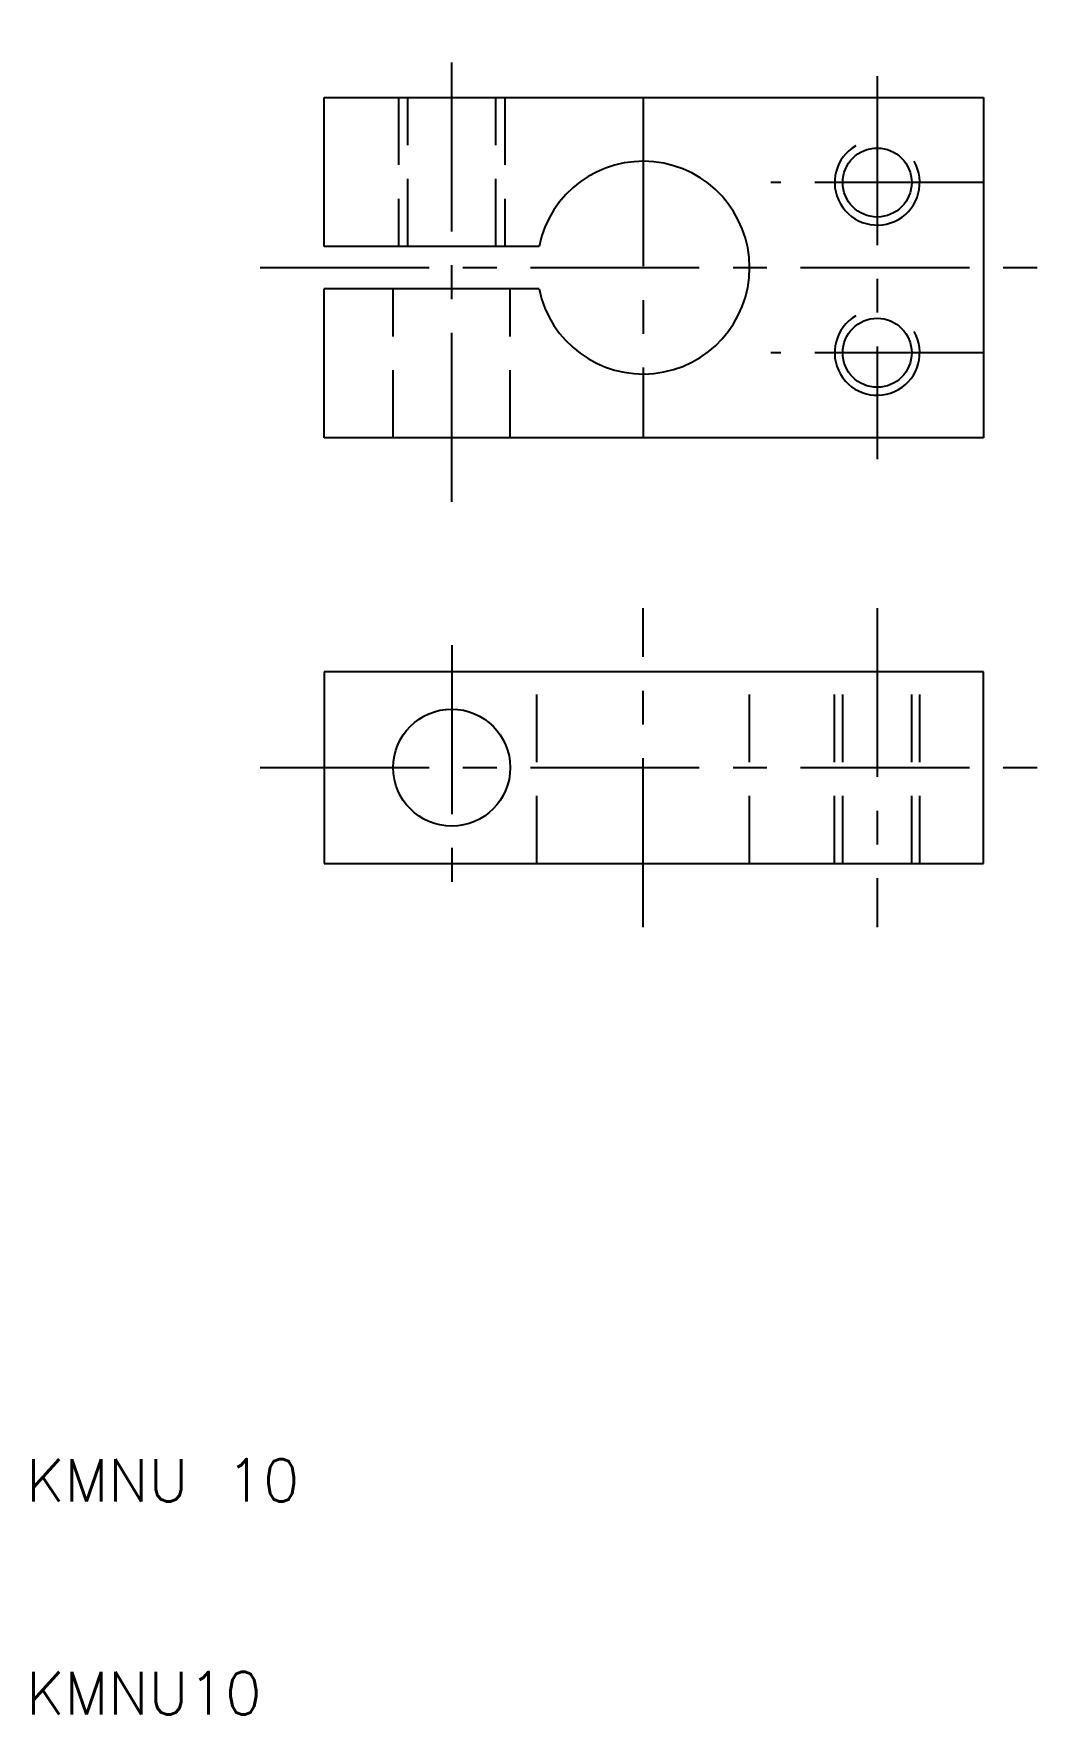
# Model space of a CAD drawing. Extents: x 10.3 to 58, y 10 to 89.
import ezdxf

# ---------------------------------------------------------------- set-up
doc = ezdxf.new("R2010")
doc.units = 0
doc.header["$LTSCALE"] = 0.25
doc.linetypes.add('CENTER', pattern=[50.8, 31.75, -6.35, 6.35, -6.35])
doc.linetypes.add('DASHED', pattern=[19.05, 12.7, -6.35])
doc.layers.get('0').update_dxf_attribs({"linetype": 'CONTINUOUS'})
doc.layers.add('CENTER', color=1, linetype='CENTER')
doc.styles.get("Standard").update_dxf_attribs({"font": 'txt.shx', "bigfont": 'extfont.shx'})

msp = doc.modelspace()

# ---------------------------------------------------------------- linework, layer by layer
for p, q in [((24, 86), (55, 86)), ((24, 79), (24, 86)), ((55, 86), (55, 70)), ((34.101, 79), (24, 79)), ((34.101, 77), (24, 77)), ((24, 70), (24, 77)), ((55, 70), (24, 70)), ((24, 59), (24, 50)), ((55, 59), (24, 59)), ((55, 50), (55, 59)), ((24, 50), (55, 50))]:
    msp.add_line(p, q)
at = {"color": 3, "linetype": 'DASHED'}
for p, q in [((27.5, 86), (27.5, 79)), ((27.933, 79), (27.933, 86)), ((32.067, 79), (32.067, 86)), ((32.5, 86), (32.5, 79)), ((27.25, 70), (27.25, 77)), ((32.75, 70), (32.75, 77)), ((34, 50), (34, 59)), ((44, 50), (44, 59)), ((48, 50), (48, 59)), ((48.379, 50), (48.379, 59)), ((51.621, 50), (51.621, 59)), ((52, 50), (52, 59))]:
    msp.add_line(p, q, dxfattribs=at)
for centre, radius in [((50, 82), 1.621), ((50, 74), 1.621), ((30, 54.5), 2.75)]:
    msp.add_circle(centre, radius)
msp.add_arc((39, 78), 5, 191.53696, 168.46304)
at = {"color": 3}
for centre in [(50, 82), (50, 74)]:
    msp.add_arc(centre, 2, 120, 30, dxfattribs=at)
at = {"layer": 'CENTER', "color": 1, "linetype": 'CENTER'}
for p, q in [((30, 67), (30, 89)), ((50, 87), (50, 69)), ((39, 86), (39, 70)), ((55, 82), (45, 82)), ((21, 78), (58, 78)), ((55, 74), (45, 74)), ((39, 47), (39, 62)), ((50, 62), (50, 47)), ((30, 60.25), (30, 48.75)), ((21, 54.5), (58, 54.5))]:
    msp.add_line(p, q, dxfattribs=at)

# ---------------------------------------------------------------- texts
for s, p in [('KMNU 10', (10, 20)), ('KMNU10', (10, 10))]:
    msp.add_text(s, height=2).set_placement(p)

doc.saveas('drawing.dxf')
